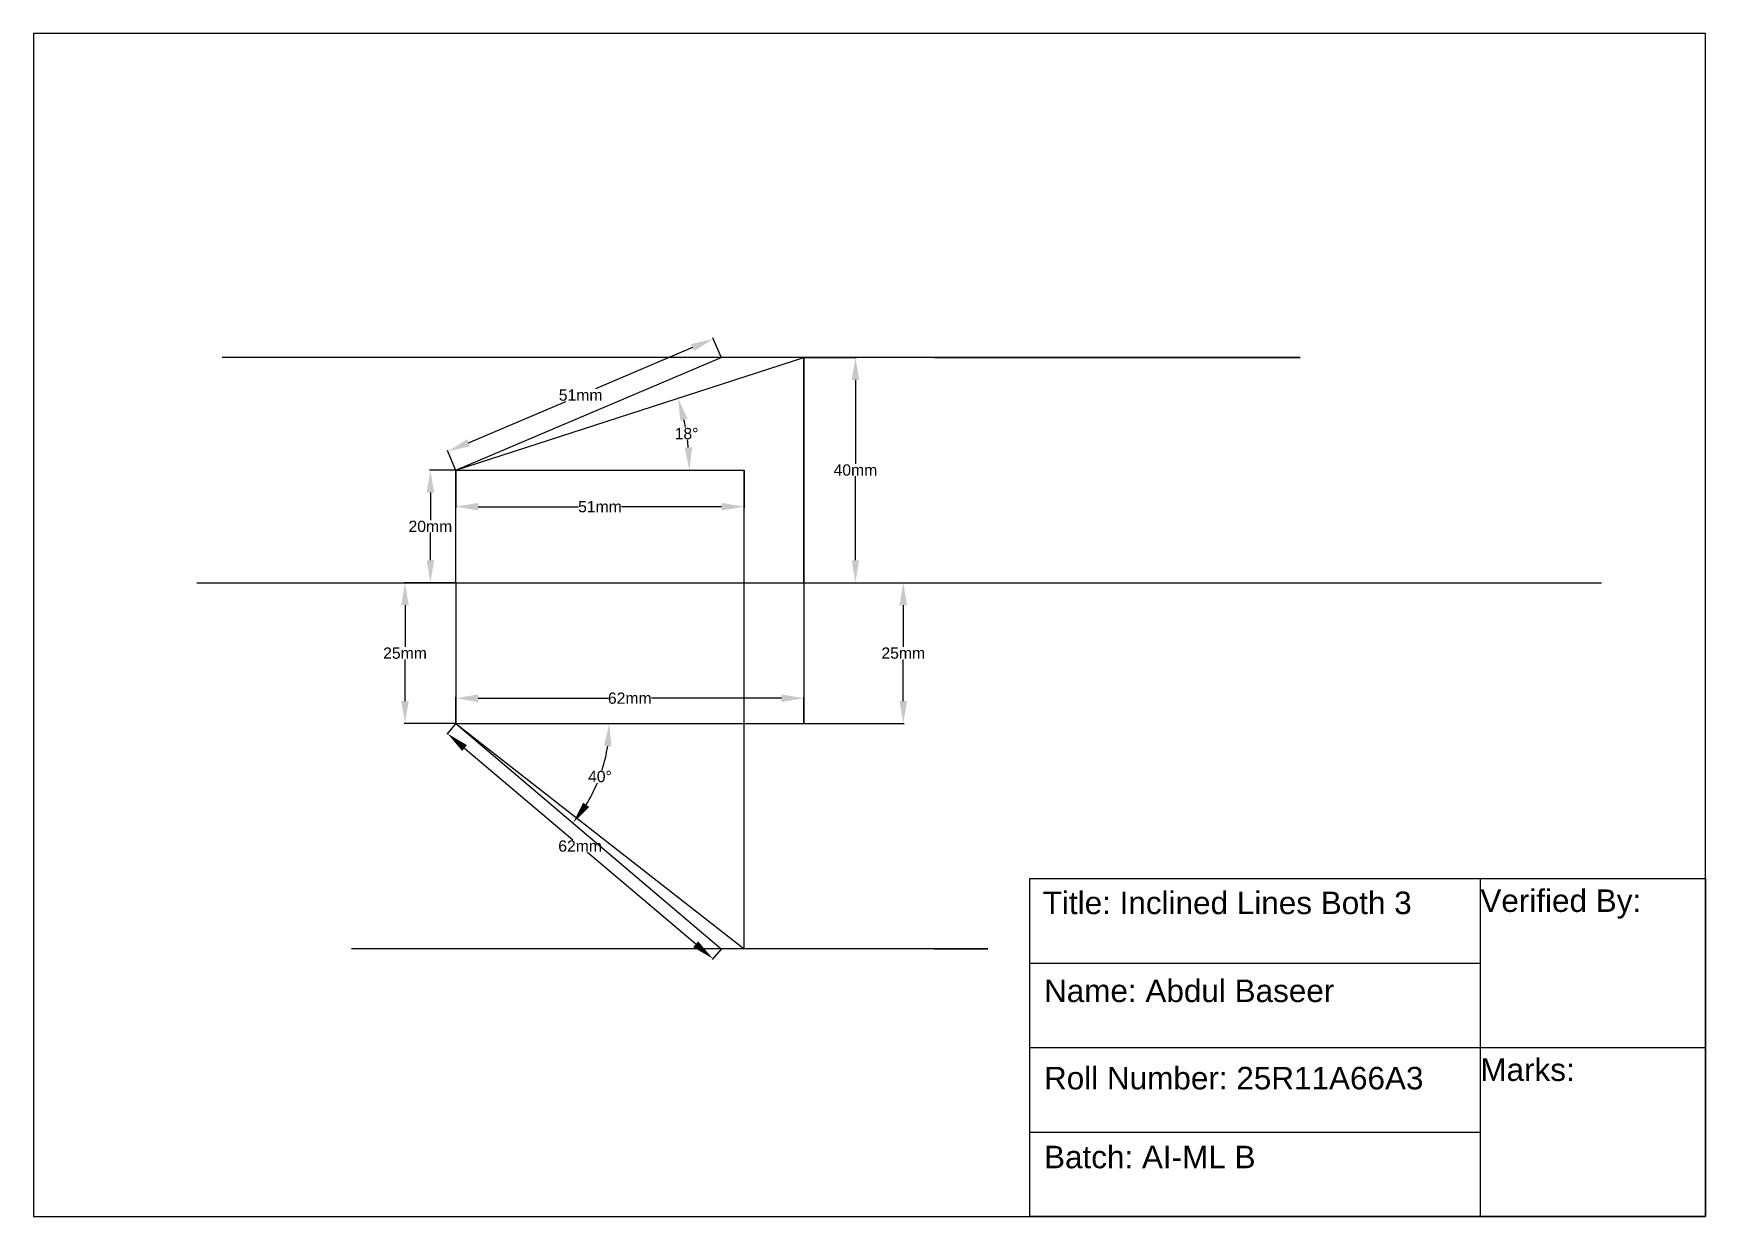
# Model space of a CAD drawing. Header units: millimetres. Extents: x 0 to 297, y 0 to 210.
import ezdxf

# ---------------------------------------------------------------- set-up
doc = ezdxf.new("R2010")
doc.units = ezdxf.units.MM
doc.header["$MEASUREMENT"] = 0
for name, color, linetype in [('Final Lines', 1, 'Continuous'), ('ProjLin', 2, 'Continuous'), ('RefLin', 3, 'Continuous'), ('RTFRFV', 4, 'Continuous')]:
    doc.layers.add(name, color=color, linetype=linetype)
doc.styles.get("Standard").update_dxf_attribs({"font": 'arial.ttf'})
doc.dimstyles.get("Standard").update_dxf_attribs({"dimtxt": 2, "dimasz": 4, "dimexe": 0.18, "dimexo": 0.0625, "dimgap": 0.09, "dimtad": 0, "dimtih": 1, "dimtoh": 1, "dimdec": 0, "dimzin": 0, "dimdsep": 46, "dimtxsty": 'Standard', "dimcen": 0.09, "dimadec": 0, "dimazin": 0, "dimtfac": 1, "dimtdec": 0, "dimtofl": 0, "dimtmove": 0, "dimatfit": 3, "dimfxl": 1, "dimtolj": 1, "dimtzin": 0, "dimarcsym": 0})

# ---------------------------------------------------------------- blocks, each defined once
blk = doc.blocks.new('*D2')
at = {"layer": 'Defpoints', "color": 0, "transparency": 16777216}
for p in [(75, 132.5), (126.23, 132.5), (126.23, 126)]:
    blk.add_point(p, dxfattribs=at)
at = {"layer": 'Final Lines', "color": 0, "lineweight": -2, "transparency": 16777216}
for p, q in [((75, 132.44), (75, 125.82)), ((126.23, 132.44), (126.23, 125.82)), ((79, 126), (96.79, 126)), ((122.23, 126), (104.44, 126))]:
    blk.add_line(p, q, dxfattribs=at)
at = {"layer": 'Final Lines', "color": 0, "transparency": 16777216}
for points in [[(79, 126.67), (79, 125.33), (75, 126)], [(122.23, 126.67), (122.23, 125.33), (126.23, 126)]]:
    blk.add_solid(points, dxfattribs=at)
at = {"layer": 'Final Lines', "color": 0, "transparency": 16777216, "insert": (100.62, 126), "char_height": 2, "attachment_point": 5}
blk.add_mtext('\\A1;51mm', dxfattribs=at)
blk = doc.blocks.new('*D3')
at = {"layer": 'Defpoints', "color": 0, "transparency": 16777216}
for p in [(136.85, 92), (75, 87.5), (136.85, 87.5)]:
    blk.add_point(p, dxfattribs=at)
at = {"layer": 'Final Lines', "color": 0, "lineweight": -2, "transparency": 16777216}
for p, q in [((75, 87.56), (75, 92.18)), ((136.85, 87.56), (136.85, 92.18)), ((79, 92), (102.09, 92)), ((132.85, 92), (109.75, 92))]:
    blk.add_line(p, q, dxfattribs=at)
at = {"layer": 'Final Lines', "color": 0, "transparency": 16777216}
for points in [[(79, 92.67), (79, 91.33), (75, 92)], [(132.85, 92.67), (132.85, 91.33), (136.85, 92)]]:
    blk.add_solid(points, dxfattribs=at)
at = {"layer": 'Final Lines', "color": 0, "transparency": 16777216, "insert": (105.92, 92), "char_height": 2, "attachment_point": 5}
blk.add_mtext('\\A1;62mm', dxfattribs=at)
blk = doc.blocks.new('*D4')
at = {"layer": 'Defpoints', "color": 0, "transparency": 16777216}
for p in [(120.77, 155.8), (122.17, 152.5), (75, 132.5)]:
    blk.add_point(p, dxfattribs=at)
at = {"layer": 'Final Lines', "color": 0, "lineweight": -2, "transparency": 16777216}
for p, q in [((122.15, 152.56), (120.7, 155.96)), ((117.09, 154.23), (99.81, 146.91)), ((77.29, 137.36), (94.57, 144.68)), ((74.98, 132.56), (73.53, 135.96))]:
    blk.add_line(p, q, dxfattribs=at)
at = {"layer": 'Final Lines', "color": 0, "transparency": 16777216}
for points in [[(116.83, 154.85), (117.35, 153.62), (120.77, 155.8)], [(77.03, 137.97), (77.55, 136.74), (73.6, 135.8)]]:
    blk.add_solid(points, dxfattribs=at)
at = {"layer": 'Final Lines', "color": 0, "transparency": 16777216, "insert": (97.19, 145.8), "char_height": 2, "attachment_point": 5}
blk.add_mtext('\\A1;51mm', dxfattribs=at)
blk = doc.blocks.new('*D5')
at = {"layer": 'Defpoints', "color": 0, "transparency": 16777216}
for p in [(75, 87.5), (120.69, 45.75), (122.17, 47.5)]:
    blk.add_point(p, dxfattribs=at)
at = {"layer": 'Final Lines', "color": 0, "lineweight": -2, "transparency": 16777216}
for p, q in [((74.96, 87.45), (73.4, 85.61)), ((76.57, 83.16), (95.79, 66.86)), ((117.64, 48.34), (98.41, 64.64)), ((122.13, 47.45), (120.57, 45.61))]:
    blk.add_line(p, q, dxfattribs=at)
at = {"layer": 'Final Lines', "color": 0, "transparency": 16777216}
for points in [[(77, 83.67), (76.14, 82.65), (73.52, 85.75)], [(118.07, 48.85), (117.2, 47.83), (120.69, 45.75)]]:
    blk.add_solid(points, dxfattribs=at)
at = {"layer": 'Final Lines', "color": 0, "transparency": 16777216, "insert": (97.1, 65.75), "char_height": 2, "attachment_point": 5}
blk.add_mtext('\\A1;62mm', dxfattribs=at)
blk = doc.blocks.new('*D6')
at = {"layer": 'Defpoints', "color": 0, "transparency": 16777216}
for p in [(70.5, 132.5), (75, 132.5), (75, 112.5)]:
    blk.add_point(p, dxfattribs=at)
at = {"layer": 'Final Lines', "color": 0, "lineweight": -2, "transparency": 16777216}
for p, q in [((74.94, 132.5), (70.32, 132.5)), ((70.5, 128.5), (70.5, 123.61)), ((70.5, 116.5), (70.5, 121.39)), ((74.94, 112.5), (70.32, 112.5))]:
    blk.add_line(p, q, dxfattribs=at)
at = {"layer": 'Final Lines', "color": 0, "transparency": 16777216}
for points in [[(69.83, 128.5), (71.17, 128.5), (70.5, 132.5)], [(69.83, 116.5), (71.17, 116.5), (70.5, 112.5)]]:
    blk.add_solid(points, dxfattribs=at)
at = {"layer": 'Final Lines', "color": 0, "transparency": 16777216, "insert": (70.5, 122.5), "char_height": 2, "attachment_point": 5}
blk.add_mtext('\\A1;20mm', dxfattribs=at)
blk = doc.blocks.new('*D7')
at = {"layer": 'Defpoints', "color": 0, "transparency": 16777216}
for p in [(75, 112.5), (66, 87.5), (75, 87.5)]:
    blk.add_point(p, dxfattribs=at)
at = {"layer": 'Final Lines', "color": 0, "lineweight": -2, "transparency": 16777216}
for p, q in [((74.94, 112.5), (65.82, 112.5)), ((66, 108.5), (66, 101.11)), ((66, 91.5), (66, 98.89)), ((74.94, 87.5), (65.82, 87.5))]:
    blk.add_line(p, q, dxfattribs=at)
at = {"layer": 'Final Lines', "color": 0, "transparency": 16777216}
for points in [[(65.33, 108.5), (66.67, 108.5), (66, 112.5)], [(65.33, 91.5), (66.67, 91.5), (66, 87.5)]]:
    blk.add_solid(points, dxfattribs=at)
at = {"layer": 'Final Lines', "color": 0, "transparency": 16777216, "insert": (66, 100), "char_height": 2, "attachment_point": 5}
blk.add_mtext('\\A1;25mm', dxfattribs=at)
blk = doc.blocks.new('*D9')
at = {"layer": 'Defpoints', "color": 0, "transparency": 16777216}
for p in [(136.85, 152.5), (136.85, 112.5), (146, 112.5)]:
    blk.add_point(p, dxfattribs=at)
at = {"layer": 'Final Lines', "color": 0, "lineweight": -2, "transparency": 16777216}
for p, q in [((136.91, 152.5), (146.18, 152.5)), ((146, 148.5), (146, 133.61)), ((146, 116.5), (146, 131.39)), ((136.91, 112.5), (146.18, 112.5))]:
    blk.add_line(p, q, dxfattribs=at)
at = {"layer": 'Final Lines', "color": 0, "transparency": 16777216}
for points in [[(145.33, 148.5), (146.67, 148.5), (146, 152.5)], [(145.33, 116.5), (146.67, 116.5), (146, 112.5)]]:
    blk.add_solid(points, dxfattribs=at)
at = {"layer": 'Final Lines', "color": 0, "transparency": 16777216, "insert": (146, 132.5), "char_height": 2, "attachment_point": 5}
blk.add_mtext('\\A1;40mm', dxfattribs=at)
blk = doc.blocks.new('*D10')
at = {"layer": 'Defpoints', "color": 0, "transparency": 16777216}
for p in [(136.85, 112.5), (154.5, 112.5), (136.85, 87.5)]:
    blk.add_point(p, dxfattribs=at)
at = {"layer": 'Final Lines', "color": 0, "lineweight": -2, "transparency": 16777216}
for p, q in [((136.91, 112.5), (154.68, 112.5)), ((154.5, 108.5), (154.5, 101.11)), ((154.5, 91.5), (154.5, 98.89)), ((136.91, 87.5), (154.68, 87.5))]:
    blk.add_line(p, q, dxfattribs=at)
at = {"layer": 'Final Lines', "color": 0, "transparency": 16777216}
for points in [[(153.83, 108.5), (155.17, 108.5), (154.5, 112.5)], [(153.83, 91.5), (155.17, 91.5), (154.5, 87.5)]]:
    blk.add_solid(points, dxfattribs=at)
at = {"layer": 'Final Lines', "color": 0, "transparency": 16777216, "insert": (154.5, 100), "char_height": 2, "attachment_point": 5}
blk.add_mtext('\\A1;25mm', dxfattribs=at)
blk = doc.blocks.new('*D11')
at = {"layer": 'Defpoints', "color": 0, "transparency": 16777216}
for p in [(136.85, 152.5), (116.29, 136.82), (75, 132.5), (75, 132.5), (126.23, 132.5)]:
    blk.add_point(p, dxfattribs=at)
at = {"layer": 'Final Lines', "color": 0, "lineweight": -2, "transparency": 16777216}
for start, end in [(10.5162, 12.3972), (5.523, 7.4106)]:
    blk.add_arc((75, 132.5), 41.51, start, end, dxfattribs=at)
at = {"layer": 'Final Lines', "color": 0, "transparency": 16777216}
for points in [[(114.9, 141.24), (116.19, 141.59), (114.5, 145.27)], [(116.99, 136.53), (115.65, 136.46), (116.51, 132.5)]]:
    blk.add_solid(points, dxfattribs=at)
at = {"layer": 'Final Lines', "color": 0, "transparency": 16777216, "insert": (116.01, 138.97), "char_height": 2, "attachment_point": 5}
blk.add_mtext('\\A1;18°', dxfattribs=at)
blk = doc.blocks.new('*D12')
at = {"layer": 'Defpoints', "color": 0, "transparency": 16777216}
for p in [(75, 87.5), (75, 87.5), (136.85, 87.5), (99.35, 75.17), (122.17, 47.5)]:
    blk.add_point(p, dxfattribs=at)
at = {"layer": 'Final Lines', "color": 0, "lineweight": -2, "transparency": 16777216}
for start, end in [(342.3169, 351.5958), (328.1063, 337.3456)]:
    blk.add_arc((75, 87.5), 27.29, start, end, dxfattribs=at)
at = {"layer": 'Final Lines', "color": 0, "transparency": 16777216}
for points in [[(101.34, 83.56), (102.67, 83.46), (102.29, 87.5)], [(98.71, 72.69), (97.64, 73.47), (95.82, 69.85)]]:
    blk.add_solid(points, dxfattribs=at)
at = {"layer": 'Final Lines', "color": 0, "transparency": 16777216, "insert": (100.62, 78.1), "char_height": 2, "attachment_point": 5}
blk.add_mtext('\\A1;40°', dxfattribs=at)

msp = doc.modelspace()

# ---------------------------------------------------------------- linework, layer by layer
for p, q in [((177, 0), (177, 60)), ((177, 60), (297, 60)), ((257, 0), (257, 60)), ((297, 60), (297, 0)), ((177, 45), (257, 45)), ((177, 30), (297, 30)), ((177, 15), (257, 15)), ((297, 0), (177, 0))]:
    msp.add_line(p, q)
msp.add_lwpolyline([(0, 0), (297, 0), (297, 210), (0, 210)], close=True)
at = {"layer": 'Final Lines'}
for p, q in [((75, 132.5), (122.17, 152.5)), ((136.85, 112.5), (136.85, 152.5)), ((136.85, 112.5), (136.85, 87.5)), ((75, 87.5), (122.17, 47.5))]:
    msp.add_line(p, q, dxfattribs=at)
at = {"layer": 'ProjLin'}
for p, q in [((75, 132.5), (136.85, 152.5)), ((136.85, 152.5), (136.85, 87.5)), ((75, 112.5), (75, 132.5)), ((126.23, 47.5), (126.23, 132.5)), ((75, 112.5), (75, 87.5)), ((75, 87.5), (126.23, 47.5))]:
    msp.add_line(p, q, dxfattribs=at)
at = {"layer": 'RefLin'}
for p, q in [((225, 152.5), (33.5, 152.5)), ((160, 152.5), (225, 152.5)), ((29, 112.5), (278.5, 112.5)), ((169.5, 47.5), (56.5, 47.5)), ((160, 47.5), (169.5, 47.5))]:
    msp.add_line(p, q, dxfattribs=at)
at = {"layer": 'RTFRFV'}
for p, q in [((75, 132.5), (126.23, 132.5)), ((75, 87.5), (136.85, 87.5))]:
    msp.add_line(p, q, dxfattribs=at)

# ---------------------------------------------------------------- texts
for s, p in [('Title: Inclined Lines Both 3', (179.27, 53.68)), ('Verified By:', (257, 54.07)), ('Name: Abdul Baseer', (179.5, 38.07)), ('Roll Number: 25R11A66A3', (179.5, 22.57)), ('Marks:', (257, 24.07)), ('Batch: AI-ML B', (179.5, 8.57))]:
    msp.add_text(s, height=4).set_placement(p)

# ---------------------------------------------------------------- dimensions: what is measured, and where the dimension line sits
at = {"layer": 'Final Lines'}
for p1, p2, distance, picture, middle in [((75, 132.5), (122.17, 152.5), 3.58, '*D4', (97.19, 145.8)), ((75, 87.5), (122.17, 47.5), -2.29, '*D5', (97.1, 65.75))]:
    dim = msp.add_aligned_dim(p1=p1, p2=p2, distance=distance, dimstyle='Standard', override={"dimpost": 'mm'}, dxfattribs=at)
    dim.commit()
    dim.dimension.update_dxf_attribs({"geometry": picture, "text_midpoint": middle})
for base, line1, line2, text, picture, middle in [((116.29, 136.82), ((75, 132.5), (126.23, 132.5)), ((75, 132.5), (136.85, 152.5)), '18°', '*D11', (116.01, 138.97)), ((99.35, 75.17), ((75, 87.5), (122.17, 47.5)), ((75, 87.5), (136.85, 87.5)), '40°', '*D12', (100.62, 78.1))]:
    dim = msp.add_angular_dim_2l(base=base, line1=line1, line2=line2, text=text, dimstyle='Standard', override={"dimpost": 'mm'}, dxfattribs=at)
    dim.commit()
    dim.dimension.update_dxf_attribs({"geometry": picture, "text_midpoint": middle})
for base, p1, p2, picture, middle in [((146, 112.5), (136.85, 152.5), (136.85, 112.5), '*D9', (146, 132.5)), ((70.5, 132.5), (75, 112.5), (75, 132.5), '*D6', (70.5, 122.5)), ((66, 87.5), (75, 112.5), (75, 87.5), '*D7', (66, 100)), ((154.5, 112.5), (136.85, 87.5), (136.85, 112.5), '*D10', (154.5, 100))]:
    dim = msp.add_linear_dim(base=base, p1=p1, p2=p2, angle=90, dimstyle='Standard', override={"dimpost": 'mm'}, dxfattribs=at)
    dim.commit()
    dim.dimension.update_dxf_attribs({"geometry": picture, "text_midpoint": middle})
for base, p1, p2, picture, middle in [((126.23, 126), (75, 132.5), (126.23, 132.5), '*D2', (100.62, 126)), ((136.85, 92), (75, 87.5), (136.85, 87.5), '*D3', (105.92, 92))]:
    dim = msp.add_linear_dim(base=base, p1=p1, p2=p2, dimstyle='Standard', override={"dimpost": 'mm'}, dxfattribs=at)
    dim.commit()
    dim.dimension.update_dxf_attribs({"geometry": picture, "text_midpoint": middle})

doc.saveas('drawing.dxf')
